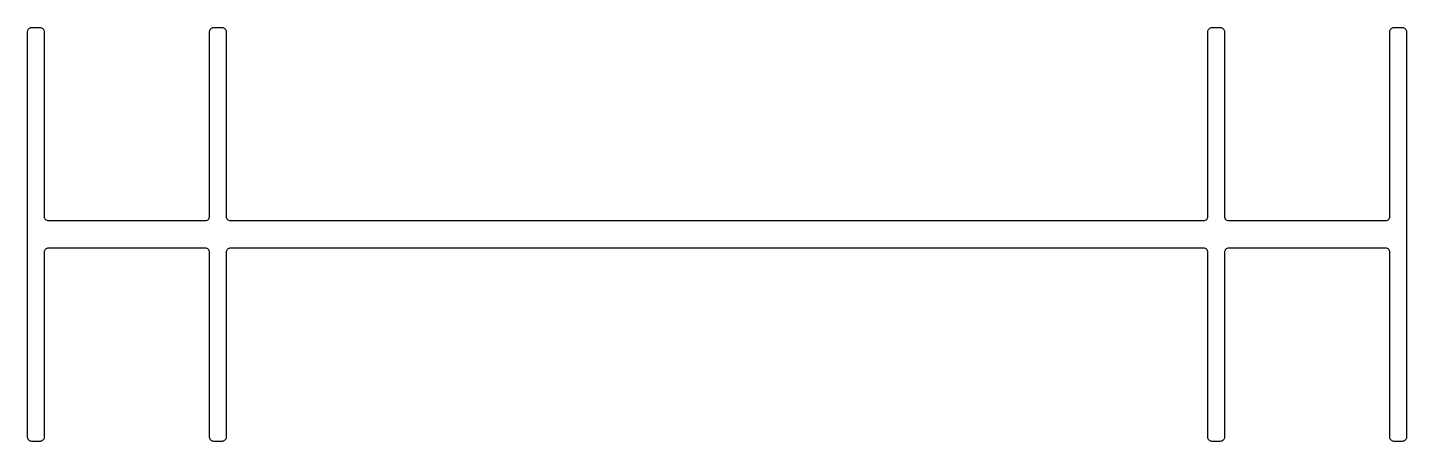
# Model space of a CAD drawing. Extents: x 711 to 811, y 360 to 390.
import ezdxf

# ---------------------------------------------------------------- set-up
doc = ezdxf.new("R2010")
doc.units = 0
doc.layers.get('0').update_dxf_attribs({"linetype": 'CONTINUOUS'})

msp = doc.modelspace()

# ---------------------------------------------------------------- linework, layer by layer
msp.add_lwpolyline([(809.55, 390.19, -0.414214), (809.85, 390.49), (810.45, 390.49, -0.414214), (810.75, 390.19), (810.75, 360.79, -0.414214), (810.45, 360.49), (809.85, 360.49, -0.414214), (809.55, 360.79), (809.55, 374.19, 0.414214), (809.25, 374.49), (797.85, 374.49, 0.414214), (797.55, 374.19), (797.55, 360.79, -0.414214), (797.25, 360.49), (796.65, 360.49, -0.414214), (796.35, 360.79), (796.35, 374.19, 0.414214), (796.05, 374.49), (725.45, 374.49, 0.414214), (725.15, 374.19), (725.15, 360.79, -0.414214), (724.85, 360.49), (724.25, 360.49, -0.414214), (723.95, 360.79), (723.95, 374.19, 0.414214), (723.65, 374.49), (712.25, 374.49, 0.414214), (711.95, 374.19), (711.95, 360.79, -0.414214), (711.65, 360.49), (711.05, 360.49, -0.414214), (710.75, 360.79), (710.75, 390.19, -0.414214), (711.05, 390.49), (711.65, 390.49, -0.414214), (711.95, 390.19), (711.95, 376.79, 0.414214), (712.25, 376.49), (723.65, 376.49, 0.414214), (723.95, 376.79), (723.95, 390.19, -0.414214), (724.25, 390.49), (724.85, 390.49, -0.414214), (725.15, 390.19), (725.15, 376.79, 0.414214), (725.45, 376.49), (796.05, 376.49, 0.414214), (796.35, 376.79), (796.35, 390.19, -0.414214), (796.65, 390.49), (797.25, 390.49, -0.414214), (797.55, 390.19), (797.55, 376.79, 0.414214), (797.85, 376.49), (809.25, 376.49, 0.414214), (809.55, 376.79)], format="xyb", close=True)

doc.saveas('drawing.dxf')
